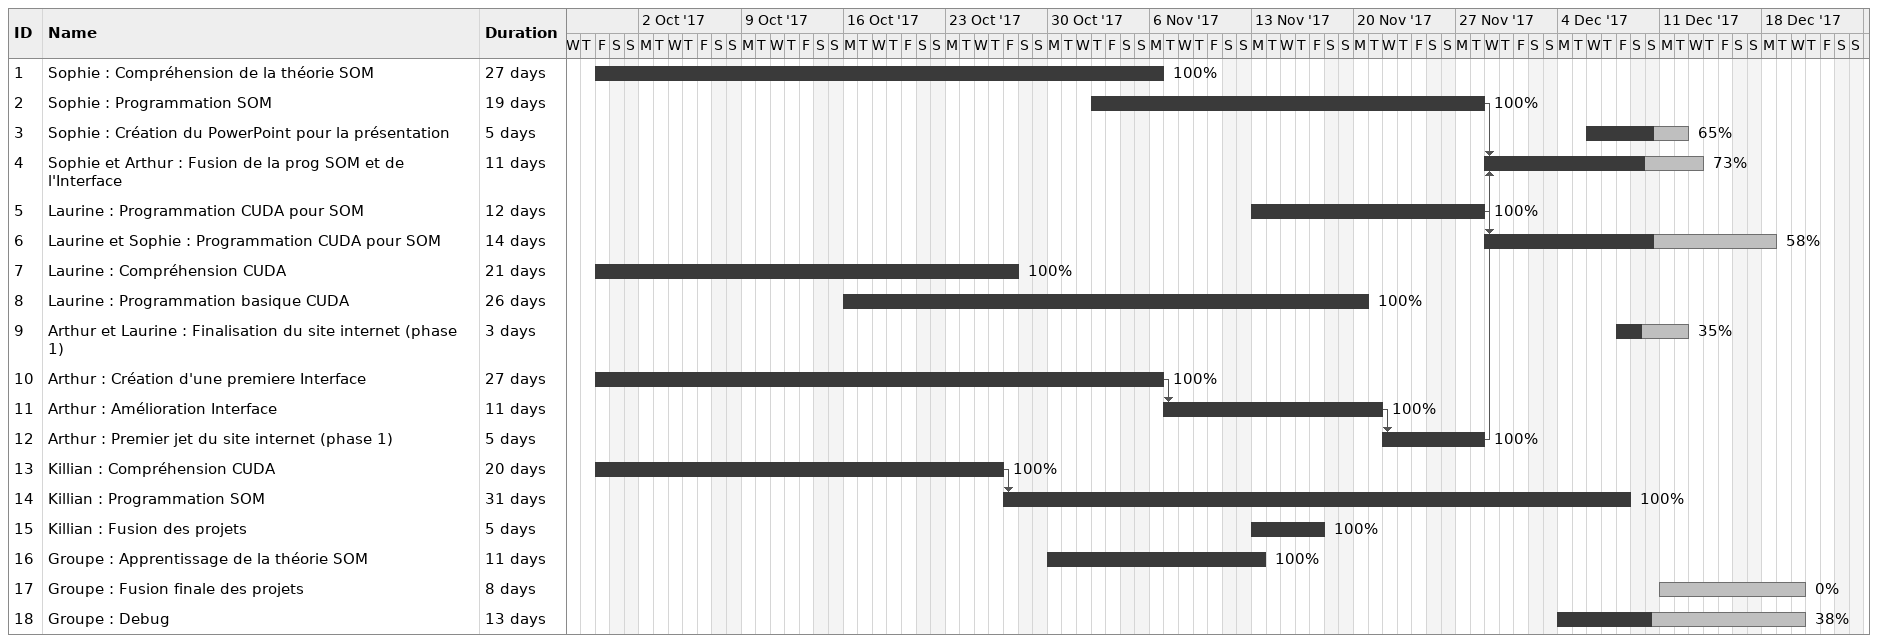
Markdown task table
| ID | Task | Duration | Start | Finish | Predecessors | % complete |
|---|---|---|---|---|---|---|
| 1 | Sophie : Compréhension de la théorie SOM | 27d | 2017-09-29 | 2017-11-06 |  | 100 |
| 2 | Sophie : Programmation SOM | 19d | 2017-11-02 | 2017-11-28 |  | 100 |
| 3 | Sophie : Création du PowerPoint pour la présentation | 5d | 2017-12-06 | 2017-12-12 |  | 65 |
| 4 | Sophie et Arthur : Fusion de la prog SOM et de l'Interface | 11d | 2017-11-29 | 2017-12-13 | 2, 12 | 73 |
| 5 | Laurine : Programmation CUDA pour SOM | 12d | 2017-11-13 | 2017-11-28 |  | 100 |
| 6 | Laurine et Sophie : Programmation CUDA pour SOM | 14d | 2017-11-29 | 2017-12-18 | 2, 5 | 58 |
| 7 | Laurine : Compréhension CUDA | 21d | 2017-09-29 | 2017-10-27 |  | 100 |
| 8 | Laurine : Programmation basique CUDA | 26d | 2017-10-16 | 2017-11-20 |  | 100 |
| 9 | Arthur et Laurine : Finalisation du site internet (phase 1) | 3d | 2017-12-08 | 2017-12-12 |  | 35 |
| 10 | Arthur : Création d'une premiere Interface | 27d | 2017-09-29 | 2017-11-06 |  | 100 |
| 11 | Arthur : Amélioration Interface | 11d | 2017-11-07 | 2017-11-21 | 10 | 100 |
| 12 | Arthur : Premier jet du site internet (phase 1) | 5d | 2017-11-22 | 2017-11-28 | 11 | 100 |
| 13 | Killian : Compréhension CUDA | 20d | 2017-09-29 | 2017-10-26 |  | 100 |
| 14 | Killian : Programmation SOM | 31d | 2017-10-27 | 2017-12-08 | 13 | 100 |
| 15 | Killian : Fusion des projets | 5d | 2017-11-13 | 2017-11-17 |  | 100 |
| 16 | Groupe : Apprentissage de la théorie SOM | 11d | 2017-10-30 | 2017-11-13 |  | 100 |
| 17 | Groupe : Fusion finale des projets | 8d | 2017-12-11 | 2017-12-20 |  | 0 |
| 18 | Groupe : Debug | 13d | 2017-12-04 | 2017-12-20 |  | 38 |
